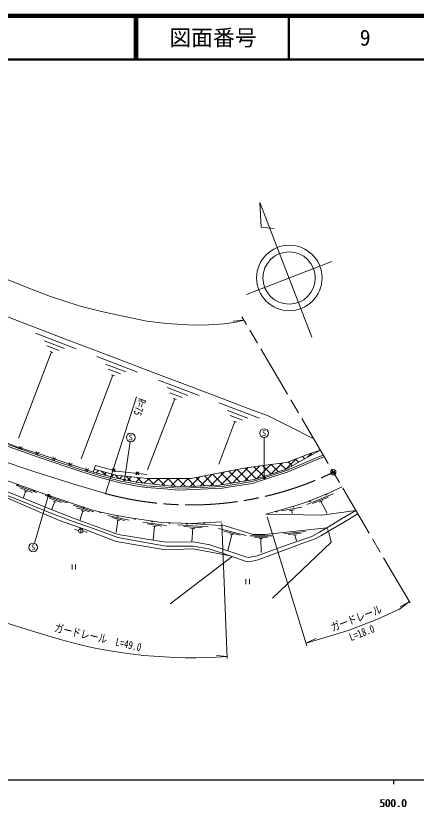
# Model space of a CAD drawing. Units: millimetres at full size, sheet at 1:1000; details may follow other scales. Extents: x 40000 to 680000, y 20000 to 380000.
# Drawn here: x 481454 to 573182, y 198715 to 380000 of the extents above; entities that cross this region are included whole.
import ezdxf
from ezdxf.enums import TextEntityAlignment as Align

# ---------------------------------------------------------------- set-up
doc = ezdxf.new("R2010")
doc.units = ezdxf.units.MM
doc.header["$LTSCALE"] = 1000
doc.header["$PDMODE"] = 32
doc.header["$PDSIZE"] = 500
doc.linetypes.add('CHAIN', pattern=[18.5, 12, -1.5, 3.5, -1.5])
doc.linetypes.add('DASHED', pattern=[7.5, 6, -1.5])
for name, color, linetype, lineweight in [('M-BGD', 7, 'Continuous', 13), ('M-BMK', 2, 'CHAIN', 13), ('M-BMK-SRVR', 3, 'Continuous', 13), ('M-STR-HTXT', 7, 'Continuous', 13), ('M-STR-STRC', 7, 'Continuous', 13), ('M-TTL', 2, 'Continuous', 140), ('M-TTL-BAND', 7, 'Continuous', 25), ('M-TTL-LINE', 7, 'Continuous', 50)]:
    doc.layers.add(name, color=color, linetype=linetype, lineweight=lineweight)
doc.layers.add('M-OTRS', color=6, linetype='Continuous')
doc.layers.add('M-TTL-TXT', color=7, linetype='Continuous')
doc.styles.add('ＭＳ ゴシック', font='')
doc.styles.get('ＭＳ ゴシック').set_extended_font_data('MS Gothic')

msp = doc.modelspace()

# ---------------------------------------------------------------- hatches: boundary and pattern name
at = {"layer": 'M-BGD'}
h = msp.add_hatch(dxfattribs=at)
h.set_pattern_fill('USER', color=256, style=0, pattern_type=2)
h.set_pattern_definition([(45, (0, 0), (-1122.532, 1122.532), []), (135, (0, 0), (-1122.532, -1122.532), [])])
h.paths.add_polyline_path([(536047, 273769), (541318, 275438), (543476, 276172), (546023, 277610), (549422, 279528), (551231, 280495), (548921, 279727), (543453, 277664), (536921, 276849), (533316, 276287), (529370, 275527), (521629, 273999), (511648, 273999), (504372, 274798), (499436, 276134), (499263, 275496), (504237, 274143), (509495, 273069), (513712, 272606), (517772, 272183), (522907, 272277), (528098, 272487)])
for points in [[(481755, 272722), (482037, 272620, -1)], [(485518, 271366), (485801, 271265, -1)], [(552413, 270345), (552692, 270456, -0.41421), (552608, 270262, -0.41421)], [(489295, 270048), (489579, 269952, -0.41421), (489389, 269857, -0.41421)], [(493085, 268769), (493369, 268673, -0.41421), (493179, 268579, -0.41421)], [(548698, 268864), (548976, 268975, -0.41421), (548892, 268780, -0.41421)], [(496875, 267491), (497159, 267395, -0.41421), (496969, 267300, -0.41421)], [(541063, 266482), (541350, 266566, -1)], [(544900, 267610), (545188, 267695, -1)], [(500711, 266372), (501003, 266305, -1)], [(504620, 265531), (504916, 265478, -1)], [(508562, 264853), (508859, 264807, -0.41421), (508688, 264682, -0.41421)], [(512516, 264245), (512812, 264200, -0.41421), (512641, 264074, -0.41421)], [(516488, 263847), (516788, 263838, -1)], [(520487, 263731), (520786, 263723, -1)], [(524482, 263852), (524781, 263868, -0.41421), (524640, 263710, -0.41421)]]:
    msp.add_hatch(color=256, dxfattribs=at).paths.add_polyline_path(points)
at = {"layer": 'M-STR-HTXT'}
for points in [[(506549, 273859, -1), (506144, 273565, -0.41421), (506199, 273914, -0.41421)], [(538563, 274363, -0.41421), (538562, 274009, -0.41421), (538208, 274011, -1)], [(488747, 270041, -1), (489189, 270275, -0.41421), (489085, 269937, -0.41421)]]:
    msp.add_hatch(color=256, dxfattribs=at).paths.add_polyline_path(points)

# ---------------------------------------------------------------- linework, layer by layer
at = {"layer": 'M-BGD'}
for p, q in [((495278, 303724), (485941, 307304)), ((492622, 303779), (487953, 305569)), ((489643, 302993), (482078, 283259)), ((491366, 303296), (488565, 304370)), ((489970, 302868), (489316, 303118)), ((509338, 298396), (499991, 301950)), ((506682, 298443), (502008, 300220)), ((503705, 297649), (496433, 278522)), ((505427, 297957), (502623, 299023)), ((504032, 297525), (503378, 297773)), ((523492, 293000), (514149, 296565)), ((520836, 293050), (516164, 294833)), ((517858, 292260), (511659, 276010)), ((519581, 292566), (516778, 293635)), ((518185, 292135), (517531, 292385)), ((537296, 287807), (527941, 291339)), ((534639, 287848), (529962, 289614)), ((533386, 287359), (530579, 288419)), ((531665, 287047), (527981, 277292)), ((531992, 286923), (531337, 287171)), ((482086, 280769), (482974, 281228)), ((482760, 280554), (482301, 281442)), ((485897, 279555), (486786, 280014)), ((486571, 279340), (486112, 280228)), ((489689, 278298), (490584, 278744)), ((490360, 278074), (489914, 278969)), ((493482, 277028), (494377, 277474)), ((494153, 276803), (493707, 277699)), ((497281, 275763), (498171, 276219)), ((497954, 275546), (497498, 276436)), ((499678, 277016), (499436, 276134)), ((503506, 275530), (504213, 276238)), ((504213, 275530), (503506, 276238)), ((508961, 274821), (509668, 275529)), ((509668, 274821), (508961, 275529)), ((486262, 270774), (481560, 272474)), ((481755, 272722), (482037, 272620)), ((485220, 270832), (482398, 271852)), ((483707, 271059), (483197, 269649)), ((484036, 270940), (483378, 271179)), ((485518, 271366), (485801, 271265)), ((554151, 270525), (548135, 268063)), ((552413, 270345), (552692, 270456)), ((492944, 268500), (488206, 270098)), ((491900, 268535), (489058, 269494)), ((489295, 270048), (489579, 269952)), ((490383, 268731), (489613, 266859)), ((490715, 268619), (490051, 268843)), ((493085, 268769), (493369, 268673)), ((548698, 268864), (548976, 268975)), ((553061, 269755), (549452, 268278)), ((551791, 268911), (550949, 268566)), ((551370, 268739), (552771, 266076)), ((499344, 266372), (494588, 267915)), ((498300, 266395), (495447, 267321)), ((496781, 266573), (496103, 264405)), ((497114, 266465), (496448, 266681)), ((496875, 267491), (497159, 267395)), ((541063, 266482), (541350, 266566)), ((546968, 267465), (542249, 266591)), ((545214, 266835), (544112, 266631)), ((544663, 266733), (544800, 265996)), ((544900, 267610), (545188, 267695)), ((500711, 266372), (501003, 266305)), ((507431, 264490), (502544, 265544)), ((506391, 264407), (503458, 265040)), ((504620, 265531), (504916, 265478)), ((508562, 264853), (508859, 264807)), ((504861, 264430), (504454, 261602)), ((505203, 264357), (504519, 264504)), ((516009, 263268), (510563, 264038)), ((514878, 263125), (511610, 263587)), ((512516, 264245), (512812, 264200)), ((513583, 263005), (512821, 263113)), ((513202, 263059), (512887, 259898)), ((516488, 263847), (516788, 263838)), ((525526, 262956), (518538, 263373)), ((524111, 262740), (519918, 262990)), ((520487, 263731), (520786, 263723)), ((524482, 263852), (524781, 263868)), ((494869, 262293), (495849, 262095)), ((496339, 262496), (496339, 261496)), ((496829, 261898), (497810, 261700)), ((522486, 262536), (521507, 262595)), ((521997, 262565), (521813, 259498)), ((534214, 260973), (527918, 262588)), ((532880, 261005), (529103, 261974)), ((530917, 261199), (530019, 257428)), ((531358, 261086), (530476, 261312)), ((547820, 261904), (542850, 261357)), ((546859, 261497), (543877, 261168)), ((545749, 261073), (545053, 260996)), ((540116, 260900), (535117, 260841)), ((539120, 260589), (536120, 260553)), ((537973, 260275), (537273, 260267)), ((537623, 260271), (537692, 257060)), ((545401, 261034), (545742, 259762)), ((516789, 245315), (530997, 256136)), ((494344, 254345), (494344, 253145)), ((495144, 254345), (495144, 253145)), ((534177, 250983), (534177, 249783)), ((534977, 250983), (534977, 249783))]:
    msp.add_line(p, q, dxfattribs=at)
for points in [[(368970, 341854), (383434, 339386), (392945, 337702), (397566, 336827), (405308, 334879), (421453, 330939), (435971, 327288), (438909, 326570), (461649, 317916), (478157, 311573), (492826, 305950), (503341, 301960), (512940, 298310), (520890, 295278), (527153, 292919), (535711, 289688), (539127, 288409), (543862, 286062), (549718, 283067)], [(367110, 312610), (367905, 312516), (374202, 311502), (386377, 309627), (392721, 308501), (398248, 307324), (406374, 305480), (414234, 303674), (420853, 301944), (426612, 300249), (430969, 298956), (438504, 296744), (443733, 295113), (447835, 293643), (455327, 291059), (460595, 289172), (464113, 287755), (469293, 285945), (476658, 283227), (481657, 281277), (486830, 279628), (496793, 276292), (499263, 275496)], [(528626, 264076), (521643, 263698), (514793, 263895), (507208, 265061), (503339, 265765), (499054, 266756), (487889, 270522), (484722, 271650), (478948, 273737), (475313, 275097), (468510, 277751), (464932, 279084), (462384, 280085), (459591, 281136), (455001, 282913), (453421, 282041)], [(476537, 282891), (486714, 279290), (496684, 275952), (501682, 274402), (505480, 273431), (509324, 272680), (511401, 272348), (514709, 272125), (518770, 271757), (523806, 271982), (528748, 272188), (531055, 272537), (535607, 273285), (536880, 273698), (543508, 275851), (547261, 277413), (549701, 278491), (551889, 279377)], [(476401, 282515), (486584, 278912), (496561, 275571), (501573, 274017), (505392, 273041), (509254, 272286), (511355, 271950), (514678, 271726), (518761, 271356), (523823, 271582), (528786, 271789), (531117, 272142), (535702, 272895), (537003, 273317), (543647, 275475), (547418, 277046), (549857, 278122), (552039, 279006)], [(551231, 280495), (548921, 279727), (543453, 277664), (536921, 276849), (533316, 276287), (529370, 275527), (521629, 273999), (511648, 273999), (504372, 274798), (499436, 276134), (499263, 275496)], [(551231, 280495), (549422, 279528), (546023, 277610), (543476, 276172), (541318, 275438), (536047, 273769), (528098, 272487), (522907, 272277), (517772, 272183), (513712, 272606), (509495, 273069), (504237, 274143), (499263, 275496)], [(511469, 274938), (504542, 275699), (499678, 277016)], [(466711, 255017), (462444, 258923), (464060, 263398), (468079, 273847), (472706, 272182), (478394, 270022), (487342, 266144), (491470, 264401), (497140, 262374), (504479, 259607), (515760, 257643), (522069, 257863), (530536, 256297)], [(556182, 272077), (553469, 270766), (548452, 268766), (545702, 267846), (538769, 265807)], [(478728, 270447), (482219, 269079), (485552, 267696), (490447, 265712), (495440, 263861), (499643, 262404), (504815, 260459), (513679, 258906), (515952, 258503), (522084, 258544), (525701, 257914), (529299, 256730), (534216, 255011), (534885, 254948), (536983, 255388), (540231, 256628), (544860, 258285), (547000, 259081), (549627, 260061), (551461, 260967), (553089, 261916)], [(478947, 271218), (482439, 269780), (485843, 268409), (490679, 266420), (495670, 264562), (499845, 263043), (504930, 261193), (513802, 259749), (516011, 259459), (522163, 259500), (525942, 258842), (529535, 257590), (534416, 255952), (534830, 255913), (536724, 256311), (539909, 257442), (544541, 259108), (549293, 260739), (550997, 261741), (552678, 262741)], [(538769, 265807), (551542, 265638), (559343, 266704)], [(540232, 246587), (553680, 259409), (553089, 261916), (552678, 262741), (538519, 261182), (535845, 261150), (529431, 263150), (521643, 263698)]]:
    msp.add_lwpolyline(points, dxfattribs=at)
at = {"layer": 'M-BGD', "linetype": 'DASHED'}
for points in [[(552678, 262741), (556067, 264759), (559343, 266704)], [(553089, 261916), (556556, 263937), (559827, 265880)]]:
    msp.add_lwpolyline(points, dxfattribs=at)
at = {"layer": 'M-BGD'}
msp.add_circle((496339, 261996), 500, dxfattribs=at)
for centre, start, end in [((481896, 272671), 160.12111, 340.12111), ((485660, 271316), 160.39961, 340.39961), ((552552, 270401), 201.7387, 21.7387), ((489437, 270000), 161.35941, 341.35941), ((493227, 268721), 161.35941, 341.35941), ((548837, 268919), 201.7387, 21.7387), ((497017, 267443), 161.35941, 341.35941), ((541206, 266524), 196.38966, 16.38966), ((545044, 267653), 196.38966, 16.38966), ((500857, 266339), 166.97701, 346.97701), ((504768, 265505), 169.69459, 349.69459), ((508710, 264830), 171.26253, 351.26253), ((512664, 264222), 171.26253, 351.26253), ((516638, 263842), 178.35218, 358.35218), ((520636, 263727), 178.35218, 358.35218), ((524632, 263860), 183.09552, 3.09552)]:
    msp.add_arc(centre, 150, start, end, dxfattribs=at)
at = {"layer": 'M-BMK'}
msp.add_line((571805, 245516), (533241, 311082), dxfattribs=at)
msp.add_lwpolyline([(360031, 309109), (371336, 307613), (378057, 306574), (383129, 305743), (390557, 304479), (399753, 302661), (408395, 300752), (417048, 298571), (424258, 296684), (434277, 293766), (441915, 291409), (448832, 289067), (457731, 285902), (468575, 281581), (476947, 278529), (486036, 275476), (495302, 272559), (501979, 270551)], dxfattribs=at)
msp.add_arc((521552, 342952), 75000, 254.87212, 295.81079, dxfattribs=at)
at = {"layer": 'M-BMK-SRVR'}
for p, q in [((549302, 306416), (537391, 337223)), ((537391, 337223), (537644, 331562)), ((537644, 331562), (540631, 331273)), ((534280, 316154), (553867, 323727))]:
    msp.add_line(p, q, dxfattribs=at)
for centre, radius in [((544113, 319956), 7500), ((544073, 319941), 6000), ((554207, 275435), 600)]:
    msp.add_circle(centre, radius, dxfattribs=at)
at = {"layer": 'M-OTRS'}
msp.add_point((554207, 275435), dxfattribs=at)
at = {"layer": 'M-STR-HTXT'}
for p, q in [((533698, 310305), (531260, 310015)), ((509088, 292713), (501979, 270551)), ((538386, 274187), (538333, 283413)), ((506347, 273712), (507632, 282411)), ((488968, 270158), (485716, 259186)), ((539045, 265198), (548159, 235703)), ((529886, 232767), (528666, 263687)), ((571636, 245803), (569509, 244577)), ((547971, 236312), (550204, 237331)), ((529867, 233267), (527421, 233486))]:
    msp.add_line(p, q, dxfattribs=at)
for points in [[(478735, 319897), (485411, 317209), (489394, 315737), (493602, 314292), (496529, 313435), (501082, 312253), (506709, 311025), (511467, 310088), (515959, 309548), (522063, 309168), (525638, 309224), (529170, 309443), (531828, 309811), (533698, 310305)], [(547971, 236312), (557619, 239177), (564142, 241679), (569387, 244048), (571636, 245803)], [(468073, 244588), (475208, 242191), (485008, 239106), (491903, 237033)]]:
    msp.add_lwpolyline(points, dxfattribs=at)
for centre in [(506347, 273712), (538386, 274187), (488968, 270158)]:
    msp.add_circle(centre, 250, dxfattribs=at)
msp.add_arc((521550, 342651), 109700, 254.3205, 274.34814, dxfattribs=at)
at = {"layer": 'M-STR-STRC'}
for centre in [(538327, 284413), (507778, 283401), (485431, 258228)]:
    msp.add_circle(centre, 1000, dxfattribs=at)
at = {"layer": 'M-TTL'}
msp.add_line((680000, 380000), (40000, 380000), dxfattribs=at)
at = {"layer": 'M-TTL-BAND'}
for p, q in [((40000, 205000), (579000, 205000)), ((568000, 205000), (568000, 204000))]:
    msp.add_line(p, q, dxfattribs=at)
at = {"layer": 'M-TTL-LINE'}
for p, q in [((508747, 380000), (508747, 370000)), ((509247, 380000), (509247, 370000)), ((543997, 380000), (543997, 370000)), ((40000, 370000), (680000, 370000))]:
    msp.add_line(p, q, dxfattribs=at)

# ---------------------------------------------------------------- texts
at = {"layer": 'M-STR-HTXT', "style": 'ＭＳ ゴシック', "width": 0.8}
msp.add_text('R=75', height=1833, rotation=252.215, dxfattribs=at).set_placement((509088, 292713), align=Align.BOTTOM_LEFT)
for s, rotation, p in [('ガードレール', 20.987, (559983, 240626)), ('ガードレール\u3000L=49.0', 347.022, (499939, 236167))]:
    msp.add_text(s, height=1833, rotation=rotation, dxfattribs=at).set_placement(p, align=Align.BOTTOM_CENTER)
msp.add_text('L=18.0', height=1833, rotation=20.987, dxfattribs=at).set_placement((560383, 239525), align=Align.TOP_CENTER)
at = {"layer": 'M-STR-STRC', "style": 'ＭＳ ゴシック'}
for p in [(538327, 284413), (507778, 283401), (485431, 258228)]:
    msp.add_text('S', height=1320, dxfattribs=at).set_placement(p, align=Align.MIDDLE_CENTER)
at = {"layer": 'M-TTL-BAND', "style": 'ＭＳ ゴシック'}
for p in [(567844, 198195), (568000, 198195)]:
    msp.add_text('500.0', height=1833, dxfattribs=at).set_placement(p, align=Align.BOTTOM_CENTER)
at = {"layer": 'M-TTL-TXT', "style": 'ＭＳ ゴシック'}
for s, p in [('図面番号', (526622, 375000)), ('9', (561497, 375000))]:
    msp.add_text(s, height=3666, dxfattribs=at).set_placement(p, align=Align.MIDDLE_CENTER)

doc.saveas('drawing.dxf')
